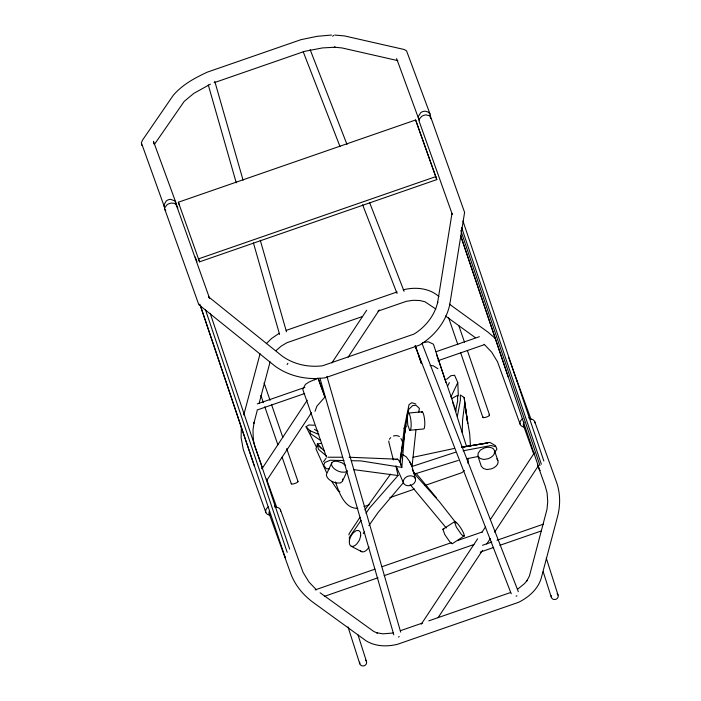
<?xml version="1.0" encoding="UTF-8"?>
<svg xmlns="http://www.w3.org/2000/svg" width="701" height="701" viewBox="0 0 701 701"><rect width="100%" height="100%" fill="white"/><g stroke="black" fill="none" stroke-linecap="round" stroke-linejoin="round"><path stroke-width="1.05" d="M430.449 116.743L430.055 114.044L406.536 50.814L404.091 49.473L344.498 35.926L334.675 35.059M468.031 463.396L468.18 458.288M176.503 206.646L176.126 203.264L153.44 141.295L154.001 144.055M477.924 456.228L478.196 453.118L480.369 450.103L484.268 448A8.57 5.582 -18.6 0 1 494.468 450.498L497.859 460.575A8.57 5.582 -18.6 0 1 491.524 468.803L487.142 469.565L483.524 468.557L481.315 466.314L477.924 456.228L480.132 458.48L483.751 459.488L488.124 458.726A8.57 5.582 -18.6 0 0 494.468 450.498M342.421 480.649L342.57 479.002M241.363 426.55L241.118 437.713L243.291 449.543L265.828 512.361M430.738 118.679L429.897 115.849L426.12 114.903A6.283 3.978 -19.6 0 0 421.634 116.392L419.049 119.459A6.011 3.803 -19.6 0 0 419.216 121.492L452.233 214.234L451.987 213.376L437.582 302.788L437.731 302.122C434.673 315.468 425.551 326.946 414.002 334.079L322.504 365.791C308.405 367.561 293.491 364.38 281.942 355.915L208.521 296.777L209.52 298.197L176.547 205.595M404.346 427.619L400.183 462.248L401.822 467.392L360.892 460.899L351.367 460.697M402.032 450.454L400.183 462.248L401.831 467.392L404.591 432.578L408.736 409.358L412.635 405.59L416.017 405.274L419.382 408.385L418.707 412.6M403.373 441.884L405.897 425.814L403.128 441.639M416.008 429.45L412.048 466.463L455.536 452.233M402.76 443.742L400.367 457.455L400.183 462.248L397.669 459.208L349.063 457.245M457.359 416.438L460.408 400.052L460.338 395.005L464.132 397.449L467.681 423.386L464.132 397.449M404.091 428.749L409.007 404.626L411.837 402.707L415.824 404.004M455.51 411.469L457.683 400.788L457.516 395.355L451.47 398.729M348.914 534.916L349.221 533.549L360.051 517.25M243.755 414.966L260.089 353.716M257.136 410.821L253.893 423.299L254.112 422.221L253 429.915L253.28 439.904L253.105 438.738L254.638 445.897M259.063 403.531L270.095 361.874M315.047 411.329L316.887 406.186L324.94 397.02L318.228 378.365M469.574 446.625L470.397 444.767L469.688 433.849L464.649 403.767L462.572 420.092L462.204 432.377M331.757 462.879L326.727 473.727A8.57 4.46 24.9 0 0 326.692 476.242A8.57 4.46 24.9 0 0 336.568 482.98L340.292 483.007L342.351 481.482L347.381 470.625L345.321 472.15L341.597 472.132A8.57 4.46 24.9 0 1 331.731 465.385A8.57 4.46 24.9 0 1 337.733 461.416L341.948 462.774L345.453 465.271M450.962 396.924L457.779 382.597L454.598 375.245L450.831 375.754L446.581 379.39M447.448 386.417L449.367 382.623M287.103 364.564L287.918 363.284M261.981 468.776L307.248 400.227M331.88 362.916L366.658 310.254M266.827 480.316L311.489 412.687M348.143 357.168L379.329 309.947M421.257 624.197L477.635 538.806M481.85 532.427L485.469 526.942M490.297 519.634L534.355 452.916M438.169 617.537L482.542 550.338M486.757 543.958L490.367 538.491M494.591 532.094L538.648 465.376M364.87 510.004L390.571 474.13M369.024 546.946L367.543 549.155A8.57 4.565 -62.6 0 1 360.559 550.671M154.711 143.985L184.188 101.4L193.809 93.373L210.458 84.155M361.059 520.379L349.378 537.334L349.449 540.909M365.975 513.246L369.664 507.892L398.054 475.523L395.907 465.858M363.223 533.619L364.476 531.84M368.849 525.627L378.216 512.326L403.171 482.884M323.52 461.722L326.018 458.323M494.328 452.583L496.913 449.288L496.063 446.791L491.024 445.538L463.063 450.813M266.319 343.621L271.646 338.434L279.042 333.404M275.975 350.658L281.04 346.25L286.867 342.728L362.601 316.484M464.412 470.502L462.003 472.632L424.876 485.495M332.607 36.215L333.588 35.444M517.627 589.217L524.628 583.486L527.283 580.262L526.775 580.989L529.404 576.082L546.982 509.347L547.726 501.697L547.113 492.987L545.185 485.907L537.667 465.008M464.246 535.95L452.706 543.424A8.57 1.639 57.1 0 1 449.674 541.636L444.82 534.618L442.892 529.264L454.423 521.781L455.3 521.562L457.35 523.445A8.57 1.639 57.1 0 1 463.852 533.908A8.57 1.639 57.1 0 1 461.205 534.162L456.36 527.143L454.423 521.781M316.501 447.194L306.057 426.734L308.869 424.964L314.337 425.227M314.328 379.819L317.921 378.023L324.94 397.02M316.948 378.584L309.036 382.054L305.408 384.385L302.779 389.467L326.429 457.131M409.664 430.256L410.576 429.862L411.093 427.093A8.57 1.805 84.8 0 0 409.699 414.852A8.57 1.805 84.8 0 0 407.228 416.376L407.737 424.894L409.664 430.256L423.299 429.012L424.21 428.609L424.727 425.849A8.57 1.805 84.8 0 0 423.334 413.608A8.57 1.805 84.8 0 0 421.371 412.354M214.112 82.709L304.453 51.392L322.539 47.913L335.35 47.221L334.237 47.186L341.965 47.931L397.747 60.61M178.369 202.221L415.632 119.985L436.802 179.605L199.54 261.841L178.369 202.221L179.368 205.209M435.803 176.617L198.541 258.853L199.54 261.841M286.174 330.39L397.143 291.931M377.953 311.156L406.317 301.325L413.196 300.291L419.952 300.536L425.016 301.798L435.864 309.027M257.267 403.907L304.847 387.416M257.074 410.024L304.655 393.533M436.04 351.718L479.379 336.699M438.011 360.708L484.444 344.62M364.029 506.586L369.182 504.799M389.809 497.649L414.563 489.07M315.135 589.892L374.974 569.151M382.194 566.645L451.313 542.688M457.508 540.541L482.27 531.963M324.326 596.385L377.97 577.782M384.166 575.644L473.92 544.528M482.507 545.282L491.813 542.057M496.983 540.261L543.529 524.129M480.246 552.108L493.688 547.455M499.892 545.299L541.268 530.964M400.367 630.716L422.65 622.987M428.793 620.858L510.661 592.485M458.288 460.426L414.589 474.016L412.749 470.196M442.892 529.264L443.768 529.036M403.163 289.837C415.246 286.762 429.257 287.962 438.905 296.532M413.012 457.289L454.117 448.482M393.568 632.977L382.834 633.844L376.56 632.714L377.392 632.985L373.913 631.575L320.12 592.757M466.866 458.726L478.669 456.386M461.521 447.256L489.859 442.401L495.668 445.731M461.53 447.299L487.808 442.979L461.486 447.273M422.431 342.745L428.293 341.79L433.42 344.182L445.994 382.606M326.482 456.053L318.447 449.262L317.325 443.943L321.452 443.347M395.101 459.567L397.669 459.208M320.024 378.356L325.08 377.839L419.54 345.102C434.34 336.243 446.116 321.689 449.744 304.637L464.597 212.385L430.572 116.655M408.665 413.038L422.3 411.785M331.459 35.05L317.132 36.321L301.018 39.659L207.461 72.089C194.913 77.829 182.321 84.707 173.243 95.336L142.478 140.191L141.357 142.785L164.604 207.478A6.011 5.179 -20.1 0 1 164.069 204.806L166.233 200.985A6.283 5.406 -20.1 0 1 170.685 199.356L174.812 200.872L177.826 208.039M327.858 457.218L342.701 457.236M315.538 378.54C301.158 378.706 286.586 374.606 274.932 366.053L198.795 304.672L164.656 208.854M343.963 460.539L330.206 460.25L324.896 462.45L323.643 465.149L326.272 468.724L329.54 468.829M353.532 469.609L398.054 475.532M357.79 508.321C344.349 508.76 338.96 492.102 335.481 481.894M430.142 365.44L433.332 365.826L437.897 368.744M306.057 426.734L309.991 430.721L318.859 434.445M339.854 491.585L337.987 490.656L331.853 481.622M351.289 546.289L361.812 551.748M314.477 429.38L318.035 431.465M402.725 454.625L406.335 456.912L409.55 461.389L412.048 466.463L409.498 461.363M320.436 440.316L310.473 433.656L309.991 430.721M449.429 304.164L487.984 332.143L495.432 338.539M445.494 316.002L475.234 337.584M326.438 472.343L315.941 448.806L317.448 444.53L324.212 450.752M484.154 344.27L491.699 352.209L497.517 361.777L520.124 424.219M316.449 589.874L308.904 581.935L303.086 572.375L280.479 509.925M176.188 204.648L174.383 203.343L171.57 203.071A6.283 3.978 -19.6 0 0 167.118 204.701L164.709 207.794A6.011 3.803 -19.6 0 0 165.751 210.563M317.325 443.943L321.023 448.149M410.155 484.557L446.3 528.002M416.035 473.254L436.232 497.517M456.062 522.972L439.229 501.522L414.589 474.007L412.311 469.197M430.055 114.044L428.153 112.02L425.253 111.214A6.283 5.406 -20.1 0 0 420.74 112.668L418.392 116.41A6.011 5.179 -20.1 0 0 419.566 120.257M400.928 438.511L402.742 442.313M396.424 466.936L403.461 482.84A6.458 4.898 -19.8 0 0 410.961 485.32A6.458 4.898 -19.8 0 0 415.395 478.704L411.285 464.08M508.637 357.519L531.016 419.294M310.122 49.596L346.995 144.441M369.602 202.58L404.091 291.301M303.226 51.786L340.038 146.623M362.601 204.745L397.038 293.465M422.063 343.586L518.319 591.679M415.158 345.751L511.239 593.782M396.617 58.595L418.786 119.117M141.427 144.196L141.926 145.545M534.775 421.792L556.471 482.069C560.485 493.32 560.528 505.736 557.374 517.198L541.198 578.281C537.904 589.278 528.58 597.383 518.565 602.325L397.441 644.307C387.101 646.848 375.473 646.576 366.194 640.88L312.62 602.01C303.06 594.886 295.244 585.309 290.933 574.137L269.219 513.833M523.507 425.691L533.75 454.125M262.577 468.145L254.901 446.677M266.494 479.011L276.729 507.436M436.802 179.605L415.632 119.985M195.255 256.995L196.955 261.771M436.434 354.145L456.036 411.101M415.772 347.442L416.815 350.412M418.558 355.363L421.441 363.574L415.264 345.803M458.84 325.728L464.491 342.167M467.322 350.386L489.578 415.123M448.622 317.772L457.806 344.489M460.636 352.708L482.893 417.445M264.075 382.886L270.078 400.35M271.497 404.459L282.801 437.345M286.683 448.649L297.995 481.534M260.921 395.478L263.392 402.672M264.803 406.782L277.876 444.802M282.117 457.131L291.309 483.848M462.949 221.034L543.853 460.995M461.652 227.597L541.356 464.228M460.802 230.471L539.989 465.56M460.802 235.974L539.446 469.477M460.653 235.746L508.19 376.884M452.574 402.199L453.617 405.292M210.169 313.294L289.662 549.102M205.375 309.474L287.173 552.335M200.32 305.391L285.263 557.575M199.82 304.129L254.349 466.025M453.941 406.291L466.551 446.607M546.289 558.171L558.066 595.105M543.205 571.771L551.38 597.418M357.974 634.834L366.483 661.507M348.011 626.887L359.797 663.829M326.911 376.314L400.674 632.109M319.822 377.839L393.813 634.834M214.76 81.298L243.089 180.227M260.264 240.224L286.472 331.783M208.267 84.9L236.255 182.83M253.411 242.853L279.594 334.456M393.34 459.979L388.994 442.646A6.458 4.898 -19.8 0 1 388.862 440.999M396.258 466.305L396.766 469.617M457.779 382.597L458.331 395.951M557.076 593.712A3.54 3.277 -17.7 0 1 555.814 599.346A3.54 3.277 -17.7 0 1 551.284 595.719M365.493 660.123A3.54 3.277 -17.7 0 1 364.222 665.757A3.54 3.277 -17.7 0 1 359.701 662.13M488.983 414.896A3.54 0.824 -19 0 1 486.538 417.051A3.54 0.824 -19 0 1 483.191 416.902M297.39 481.307A3.54 0.824 -19 0 1 294.955 483.462A3.54 0.824 -19 0 1 291.607 483.313M393.427 436.031A6.458 4.898 -19.8 0 1 399.377 436.583M389.441 439.282A6.458 4.898 -19.8 0 1 390.737 437.652M403.461 482.84A6.458 4.898 -19.8 0 1 407.903 476.233A6.458 4.898 -19.8 0 1 415.395 478.704M496.746 458.892A8.57 5.582 -18.6 0 1 497.859 460.575M524.19 426.962A5.958 4.521 -19.8 0 1 519.984 423.641A5.958 4.521 -19.8 0 1 522.902 418.628M528.712 417.857A5.958 4.521 -19.8 0 1 530.823 419.277M516.479 380.354A3.435 2.234 -18.6 0 1 516.786 380.862M269.894 515.095A5.958 4.521 -19.8 0 1 265.688 511.783A5.958 4.521 -19.8 0 1 268.606 506.77M274.424 505.991A5.958 4.521 -19.8 0 1 276.527 507.41M274.906 507.235A5.958 4.521 -19.8 0 1 280.663 511.108M269.78 514.876A5.958 4.521 -19.8 0 1 269.245 511.423M285.57 558.084A3.435 2.234 -18.6 0 1 285.176 556.997M540.261 470.38A3.435 2.234 -18.6 0 1 539.367 468.89M516.935 595.797A3.663 2.313 -22.4 0 1 516.085 596.209M399.281 636.648A3.663 2.313 -14.9 0 1 398.405 636.999M530.71 419.049A5.958 4.521 -19.8 0 1 534.959 422.966M524.076 426.734A5.958 4.521 -19.8 0 1 524.138 422.09M261.788 468.058A3.435 2.234 -18.6 0 1 262.297 468.452M360.673 535.897L359.499 540.015L357.011 543.696A8.57 4.565 -62.6 0 1 349.641 544.362A8.57 4.565 -62.6 0 1 353.155 532.979L356.117 530.639L358.746 530.543L360.533 532.313L360.673 535.897"/></g></svg>
